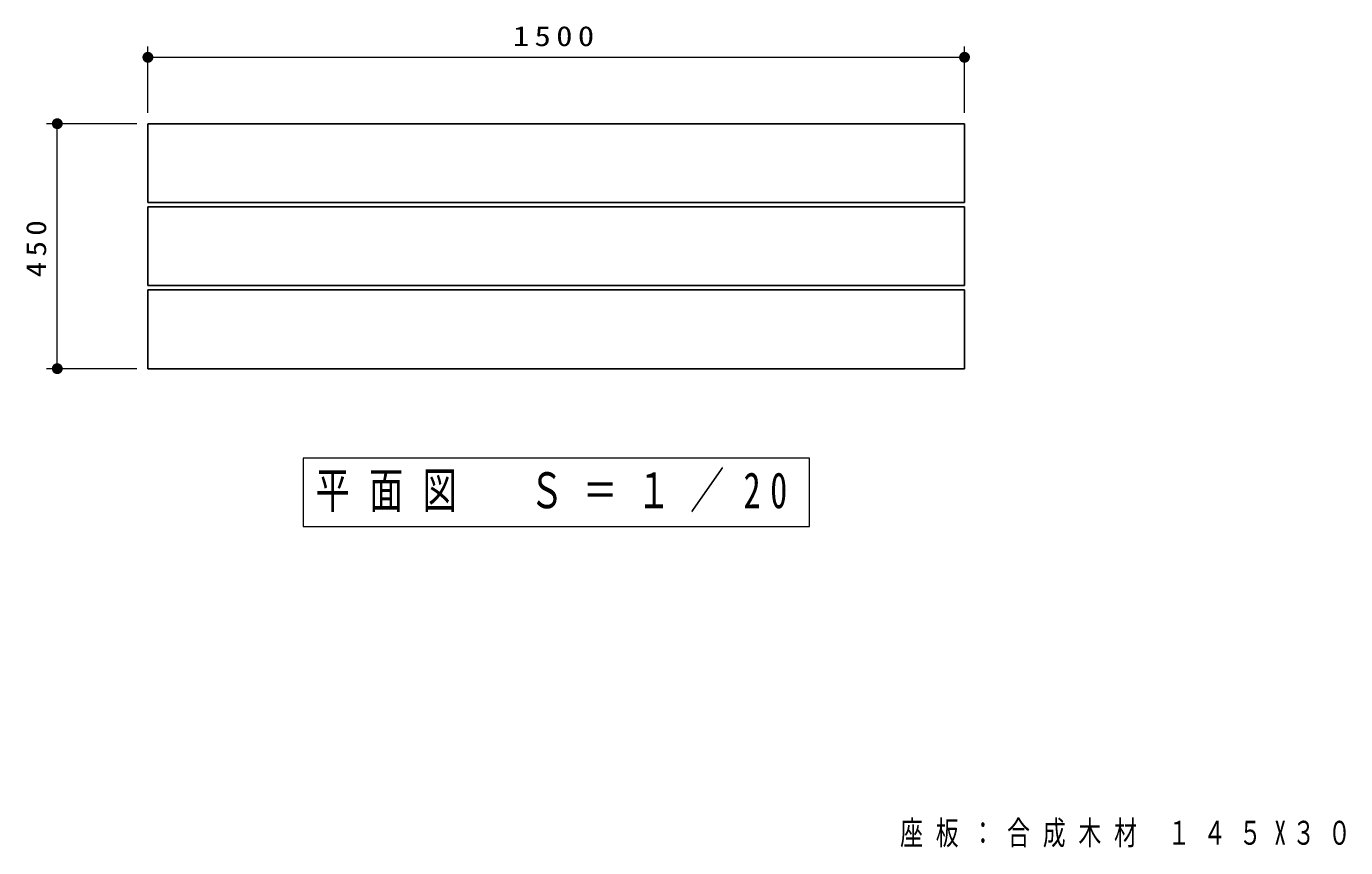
# Model space of a CAD drawing. Units: millimetres on the paper, scale 1:20. Extents: x -724 to 12, y -38 to 257.
# Drawn here: x -709.8 to -588.6, y 153.5 to 228.9 of the extents above; entities that cross this region are included whole.
import ezdxf

# ---------------------------------------------------------------- set-up
doc = ezdxf.new("R2010")
doc.units = ezdxf.units.MM
doc.layers.add('LY_1', color=7, linetype='Continuous', lineweight=25)
doc.styles.add('ＭＳ ゴシック', font='')
doc.styles.get('ＭＳ ゴシック').set_extended_font_data('MS Gothic')

# ---------------------------------------------------------------- blocks, each defined once
blk = doc.blocks.new('filled_dot')
at = {"color": 0, "linetype": 'Continuous', "lineweight": -2, "const_width": 1.25}
blk.add_lwpolyline([(-0.625, 0, 1), (0.625, 0, 1)], format="xyb", close=True, dxfattribs=at)

msp = doc.modelspace()

# ---------------------------------------------------------------- linework, layer by layer
at = {"layer": 'LY_1', "lineweight": 13}
for p, q in [((-698.609, 220.962), (-698.609, 227.057)), ((-623.609, 220.962), (-623.609, 227.057)), ((-698.609, 226.057), (-623.609, 226.057)), ((-699.609, 219.962), (-707.926, 219.962)), ((-706.926, 197.462), (-706.926, 219.962)), ((-699.609, 197.462), (-707.926, 197.462)), ((-637.859, 189.253), (-684.359, 189.253)), ((-684.359, 189.253), (-684.359, 182.953)), ((-637.859, 182.953), (-637.859, 189.253)), ((-684.359, 182.953), (-637.859, 182.953))]:
    msp.add_line(p, q, dxfattribs=at)
at = {"layer": 'LY_1'}
for p, q in [((-698.609, 219.962), (-698.609, 212.712)), ((-698.609, 219.962), (-623.609, 219.962)), ((-623.609, 219.962), (-623.609, 212.712)), ((-698.609, 212.712), (-623.609, 212.712)), ((-698.609, 212.337), (-623.609, 212.337)), ((-698.609, 212.337), (-698.609, 205.087)), ((-623.609, 212.337), (-623.609, 205.087)), ((-698.609, 205.087), (-623.609, 205.087)), ((-698.609, 204.712), (-623.609, 204.712)), ((-698.609, 204.712), (-698.609, 197.462)), ((-623.609, 204.712), (-623.609, 197.462)), ((-698.609, 197.462), (-623.609, 197.462))]:
    msp.add_line(p, q, dxfattribs=at)

# ---------------------------------------------------------------- block references
at = {"layer": 'LY_1', "lineweight": 13, "xscale": 0.4, "yscale": 0.4}
msp.add_blockref('filled_dot', (-698.609, 226.057), dxfattribs=at)
for p, rotation in [((-623.609, 226.057), 180), ((-706.926, 219.962), 270), ((-706.926, 197.462), 90)]:
    msp.add_blockref('filled_dot', p, dxfattribs=dict(at, rotation=rotation))

# ---------------------------------------------------------------- texts
at = {"layer": 'LY_1', "style": 'ＭＳ ゴシック'}
for s, insert, char_height, attachment_point in [('\\T1.33;\\W1.2;1500', (-661.109, 227.057), 1.833, 8), ('\\T1.56;\\W0.7;平面図\u3000Ｓ＝１／20', (-661.109, 186.103), 3.299, 5), ('\\T1.56;\\W0.7;座板：合成木材\\~１４５X３０', (-629.524, 154.706), 2.199, 4)]:
    msp.add_mtext(s, dxfattribs=dict(at, insert=insert, char_height=char_height, attachment_point=attachment_point))
at = {"layer": 'LY_1', "insert": (-707.926, 208.712), "char_height": 1.833, "attachment_point": 8, "rotation": 90, "style": 'ＭＳ ゴシック'}
msp.add_mtext('\\T1.33;\\W1.15;450', dxfattribs=at)

doc.saveas('drawing.dxf')
